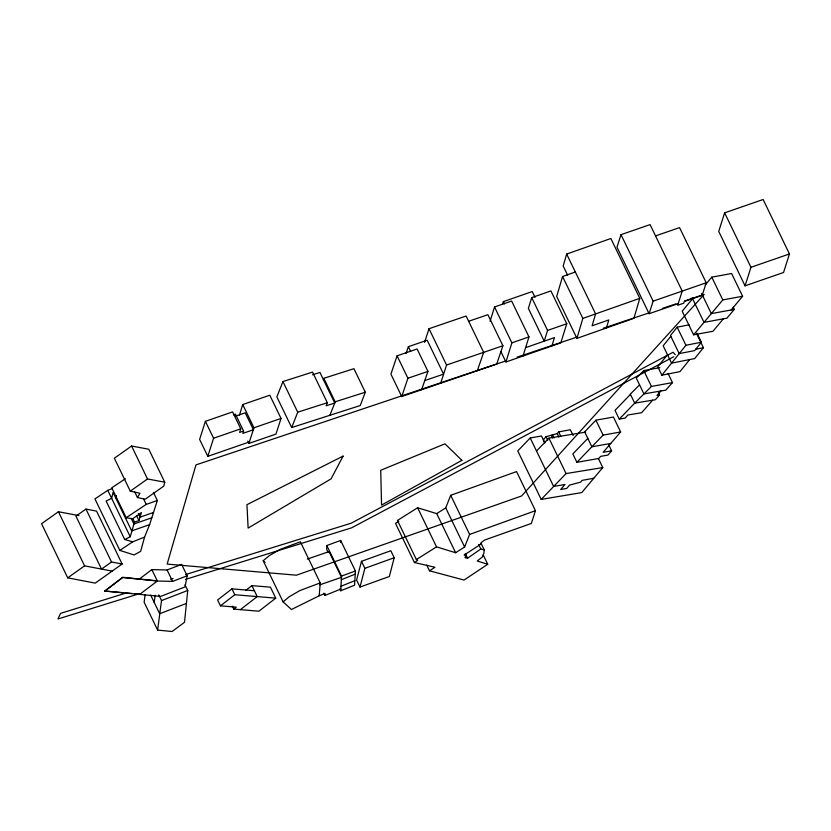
<?xml version="1.0" encoding="UTF-8"?>
<svg xmlns="http://www.w3.org/2000/svg" width="831" height="831" viewBox="0 0 831 831"><rect width="100%" height="100%" fill="white"/><g stroke="black" fill="none" stroke-linecap="round" stroke-linejoin="round"><path stroke-width="1.25" d="M339.817 588.888L340.72 590.779L354.557 585.211L355.408 570.98L340.648 540.441L326.791 545.541L326.583 549.177L328.224 552.573M326.791 545.541L341.551 576.08L340.72 590.779M319.197 595.785L320.236 582.915L300.355 541.791L280.099 549.395L269.327 555.617L263.209 560.738L283.091 601.862L291.463 609.507L319.197 595.785L325.098 593.417L324.963 595.443L340.824 589.065M340.502 542.56L340.648 540.441M185.001 584.775L187.744 590.457L184.503 622.284L172.11 631.498L157.62 630.106L144.137 602.226L145.093 594.664M480.889 542.944L484.234 549.842L483.902 553.176L482.229 557.123L477.212 561.018L487.724 564.259L464.051 580.059L429.502 570.804L426.719 565.049M157.62 630.106L161.515 600.574L158.763 594.892M154.192 602.382L155.189 595.204M139.078 579.259L151.844 569.609L167.083 569.962L181.625 564.384L187.152 575.81L185.043 586.904L160.684 596.398L104.654 591.038L122.635 577.306L157.267 580.817M137.427 497.53L139.972 493.261L130.29 491.163L114.356 458.213L131.589 446.029L148.801 449.239L164.735 482.188L163.811 486.093L145.165 499.223L137.427 497.53L134.674 491.848M153.444 492.43L157.329 500.48L149.59 524.673L131.672 530.874L113.068 492.409L111.655 498.299L106.119 501.041L124.712 539.506L130.249 536.764L134.497 522.117L132.835 518.679M394.206 557.757L389.334 576.506L359.989 587.07L356.592 580.059L361.485 561.309L390.819 550.735L394.206 557.757L364.871 568.321L359.989 587.07M149.59 524.673L144.563 537.106L140.647 551.337L134.092 554.963L119.83 550.402L94.942 498.912L107.781 490.342L112.538 488.451M247.773 441.116L248.895 443.442L275.965 434.094L281.023 418.44L269.795 395.213L242.725 404.562L239.463 415.022M242.725 404.562L253.954 427.788L248.895 443.442M575.332 271.997L562.566 276.494L556.687 296.449L576.943 338.362L633.918 318.304L639.787 298.35L610.858 238.507L566.669 254.068L563.169 265.962L567.615 275.165M606.422 327.975L608.801 319.925L592.098 325.804L595.598 313.91L566.669 254.068M576.943 338.362L582.832 318.408L562.566 276.494M490.072 321.327L494.528 306.982L511.626 301.019L528.963 336.898L523.021 356.032M502.63 304.001L503.378 301.611L532.224 291.556L535.008 297.311M531.715 297.623L547.567 330.416L544.212 341.157L528.36 308.363L531.715 297.623L550.911 290.933L566.773 323.737L560.811 342.86L505.923 361.984L511.875 342.85L494.528 306.982M551.867 345.976L554.474 337.583L525.628 347.638M424.579 342.362L429.014 328.712L466.118 316.029L483.673 352.334L477.326 370.688L401.737 396.543L390.913 374.137L397.083 355.834L417.11 348.989L427.944 371.395L421.597 389.749M440.69 383.216L446.569 365.027L429.014 328.712M249.529 441.895L207.802 456.354L199.617 439.433L205.392 421.327L232.587 411.906L240.761 428.827L239.629 432.421L243.587 431.04L235.412 414.118L233.428 414.804M207.802 456.354L213.577 438.249L205.392 421.327M243.587 431.04L242.839 433.398L253.413 429.731L245.228 412.81L235.838 416.061M724.632 212.85L718.732 231.392L745.054 285.833L783.55 272.485L789.45 253.954L763.128 199.502L724.632 212.85L750.954 267.291L745.054 285.833M655.545 235.911L679.561 227.611L706.225 282.779L702.205 295.306L684.287 301.508L683.757 303.18L677.67 305.289L682.22 291.089L650.081 224.609L621.006 234.664L616.976 247.223L649.115 313.703L678.2 303.637M398.807 521.234L395.514 523.405L414.42 562.525L417.713 560.354L416.373 559.564L397.457 520.455L417.619 507.762L436.722 513.61L445.728 507.886L450.703 495.318L516.55 471.582L535.455 510.701L531.352 523.468L484.712 539.994L481.959 541.968L480.505 544.388L464.155 555.035L466.43 556.458L464.903 557.632L467.604 558.193L480.817 549L484.234 549.842M649.115 313.703L653.145 301.144L621.006 234.664M115.686 497.811L116.423 495.505M134.497 522.117L138.954 520.58L141.405 512.561L132.524 518.876L126.198 517.692L111.749 487.797L125.45 478.708M323.384 379.559L323.789 378.302L353.923 368.694L365.297 392.211L360.249 405.538L291.681 427.56L276.868 396.927L282.935 381.564L312.518 372.091L327.331 402.713L326.126 405.788L334.748 403.077L335.163 401.82L323.789 378.302M401.737 396.543L407.917 378.24L397.083 355.834M468.653 321.265L487.88 314.689L502.9 345.758L496.72 364.061L477.326 370.688M405.995 353.559L408.374 346.683L427.176 340.222L443.567 374.127L424.755 380.588M291.681 427.56L297.737 412.186L282.935 381.564M417.619 507.762L436.535 546.871L455.627 552.729L464.633 547.006L469.608 534.426L450.703 495.318M329.876 415.282L334.748 403.077L319.945 372.444L312.549 374.771M689.055 324.828L677.172 327.175L670.451 335.527L679.197 353.622L661.871 375.186L657.788 366.751L667.48 354.702M670.825 336.295L663.169 345.8L671.552 363.137L694.685 358.577L703.431 347.701L696.721 333.833M701.364 342.227L685.928 345.27L679.197 353.622L694.654 350.589L701.364 342.227L696.991 333.179M689.688 359.563L679.997 371.613L661.871 375.186M544.398 442.248L543.287 439.931L546.04 436.659L557.217 433.626L558.671 431.891L570.357 429.762L573.151 435.537M692.587 298.734L682.189 311.178L693.615 334.81L712.946 331.268L723.365 318.813L726.948 318.159L734.272 309.392L733.191 307.148M693.615 334.81L722.793 299.929L742.613 296.272L731.602 273.503L711.783 277.159L705.239 284.981M701.572 293.426L711.336 313.619L731.166 309.973L742.613 296.272M598.341 458.432L602.755 467.573L581.752 492.586L541.199 499.41L517.755 450.921L530.209 437.979L541.49 435.984L544.845 442.913M608.562 444.533L611.606 450.828L607.949 455.087L600.626 456.354L598.808 458.463L576.901 462.337L572.839 453.944L587.818 438.384M576.901 462.337L591.869 446.777L584.66 431.86L595.91 420.195L613.434 417.048L620.643 431.964L603.15 452.303L611.606 450.828M668.103 373.545L672.476 382.603L665.776 390.165L660.915 390.965L656.999 395.421L659.534 394.995L658.443 392.741M652.647 400.178L641.625 412.716L627.872 414.981L625.172 418.055L619.261 419.125L615.013 410.348L630.449 394.372M659.534 394.995L655.379 399.732L634.697 403.139L619.261 419.125M541.199 499.41L566.067 473.577L602.755 467.573M536.504 451.015L548.927 438.124L585.616 432.12M620.643 431.964L603.119 435.112L591.869 446.777L610.743 443.474M659.918 367.634L643.755 370.584L636.276 378.053L643.942 393.915L634.697 403.139L630.324 394.102L639.579 384.867M672.476 382.603L651.421 386.446L643.942 393.915L660.915 390.965M283.091 601.862L289.209 596.741L299.981 590.519L320.236 582.915M254.379 590.737L231.953 588.857L217.618 599.972L220.454 605.841L236.264 607.149L233.771 609.081L232.358 606.152M220.454 605.841L234.789 594.726L275.736 598.143L270.439 587.174L251.918 585.626L245.976 590.228M233.771 609.081L240.398 609.642L257.215 596.596L251.918 585.626M275.736 598.143L258.908 611.201L240.398 609.642M104.748 591.236L122.739 577.514L157.36 581.025L172.599 581.388L187.152 575.81M78.903 515.635L58.43 511.73L41.55 523.717L67.716 577.846L95.243 583.123L122.136 564.01L96.562 511.117L85.957 509.081L75.953 516.186L101.527 569.079L112.143 571.115M67.716 577.846L84.585 565.849L101.527 569.079L111.531 561.985L122.136 564.01M130.29 491.163L147.513 478.968L164.735 482.188M119.83 550.402L132.669 541.833L144.563 537.106M126.198 517.692L146.235 504.417L157.329 500.48M429.502 570.804L434.945 567.251L414.42 562.525M416.373 559.564L436.535 546.871M673.764 356.748L351.471 527.893L185.531 579.384M341.344 579.716L355.19 574.148M340.98 586.25L354.816 580.692M161.515 600.574L187.744 590.457M185.915 603.618L159.687 613.735L150.691 595.141M341.551 576.08L355.408 570.98M469.608 534.426L535.455 510.701M582.832 318.408L639.787 298.35M511.875 342.85L528.963 336.898M547.567 330.416L566.773 323.737M213.577 438.249L240.761 428.827M653.145 301.144L706.225 282.779M750.954 267.291L789.45 253.954M153.506 512.488L140.055 517.142L138.393 513.693M151.803 517.786L133.895 523.987L131.121 518.253M307.356 559.076L329.034 551.587L341.489 577.337L319.81 584.827M253.954 427.788L281.023 418.44M407.917 378.24L427.944 371.395M446.569 365.027L502.9 345.758M506.089 360.851L195.971 464.903L167.135 564.104L296.428 575.197L521.556 495.993L704.221 294.371L684.536 300.978M517.173 357.133L577.472 336.908M603.316 328.235L648.845 312.955M662.38 308.415L675.925 303.876M297.737 412.186L327.331 402.713M335.163 401.82L365.297 392.211M126.083 593.033L60.528 613.382L57.983 618.97L139.712 593.604M170.625 579.217L173.097 578.449M185.469 574.616L351.233 523.177L673.048 352.271L675.302 354.712M695.755 349.217L703.431 347.701M731.166 309.973L734.272 309.392M723.365 318.813L704.013 322.366L692.088 297.695M593.801 478.251L582.115 480.38L580.661 482.115L569.484 485.148L566.721 488.42L560.686 489.521L564.935 484.473L553.643 486.467L530.209 437.979M104.654 591.038L123.362 592.721M125.855 592.95L132.098 593.511M134.591 593.739L139.681 594.394L157.36 581.025L151.844 569.609M124.712 539.506L132.669 541.833M263.209 560.738L265.068 562.431M711.783 277.159L722.793 299.929M677.172 327.175L685.928 345.27M643.755 370.584L651.421 386.446M595.91 420.195L603.119 435.112M503.378 301.611L504.49 303.907M558.671 431.891L560.904 436.514M557.217 433.626L558.899 437.096M552.324 434.52L553.997 437.989M551.348 435.693L552.47 437.999M548.927 438.124L566.067 473.577M546.04 436.659L547.712 440.118M500.896 351.565L505.923 361.984M408.374 346.683L410.628 351.368M478.594 544.398L480.817 549M483.278 555.056L487.724 564.259M445.728 507.886L464.633 547.006M465.381 553.591L467.604 558.193M465.318 554.163L466.43 556.458M436.722 513.61L455.627 552.729M361.485 561.309L364.871 568.321M323.882 593.199L324.963 595.443M231.953 588.857L234.789 594.726M131.589 446.029L147.513 478.968M143.451 498.673L146.235 504.417M167.083 569.962L172.599 581.388M136.731 515.999L138.954 520.58M130.249 536.764L107.781 490.342M85.957 509.081L111.531 561.985M58.43 511.73L84.585 565.849M343.089 456.105L331.091 478.853L248.126 528.08L246.952 504.687L343.089 456.105M461.891 460.332L381.564 505.103L380.723 470.284L444.969 443.827L461.891 460.332"/></g></svg>
